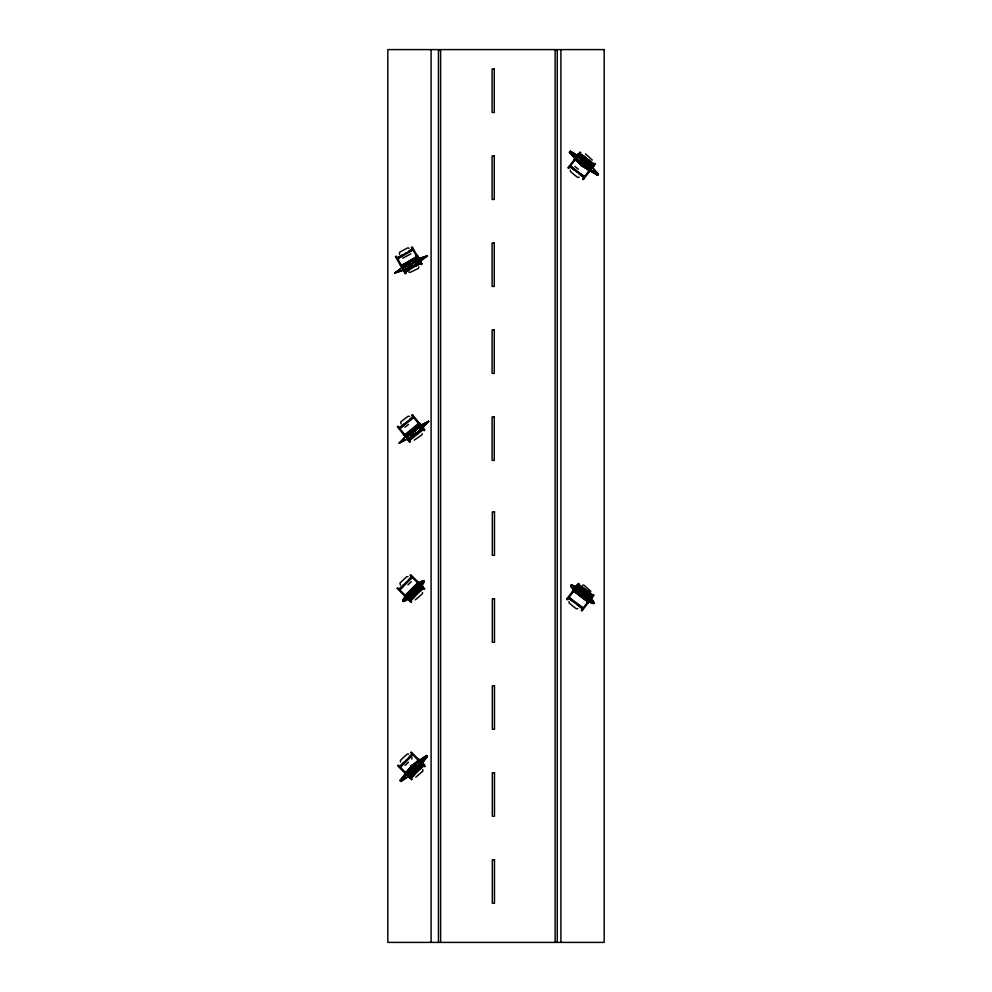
<?xml version="1.0" encoding="UTF-8"?>
<svg xmlns="http://www.w3.org/2000/svg" width="992" height="992" viewBox="0 0 992 992"><rect width="100%" height="100%" fill="white"/><g stroke="black" fill="none" stroke-linecap="round" stroke-linejoin="round"><path stroke-width="1.49" d="M591.592 594.109L591.009 594.679L591.468 593.997L580.072 585.367L577.952 587.71L589.583 596.676L591.207 594.444M579.799 156.885L582.54 159.29M580.357 157.604C579.477 155.893 582.564 154.33 582.242 155.124M586.756 593.067L588.07 592.968L589.074 594.109L586.756 593.005L588.888 594.357L587.214 592.633M588.182 162.192L590.302 163.556L588.368 161.944L590.488 163.308L589.484 162.155L588.182 162.192L590.004 163.333L588.764 161.832M407.241 436.84L410.824 434.124C411.01 440.225 413.292 431.557 414.383 434.012C416.9 433.554 413.366 428.544 418.116 428.284L407.675 436.021L418.153 428.333M411.593 266.253L412.56 265.608L411.792 263.674L416.156 261.082M583.073 589.174L581.386 586.743L583.928 588.095L582.044 589L583.209 589.595L582.019 588.826L582.961 590.029L583.47 589.533L581.114 587.115L582.775 587.797M411.444 432.475L410.824 433.256M583.544 158.484C586.272 158.683 582.713 159.824 583.631 157.641L582.242 157.889L584.982 158.931L583.271 158.311M415.908 771.156L401.128 781.398L400.049 780.58L411.754 765.551L412.684 766.345L427.378 756.4L415.809 771.367L401.338 781.088L412.325 766.766L426.969 756.784M400.892 781.473L412.474 766.506M412.126 773.487C416.218 767.151 414.048 776.649 410.725 772.16L407.538 774.888L410.626 771.974C414.656 767.448 407.452 775.905 411.953 769.99M411.816 759.054L412.077 757.739M414.47 589.98L414.557 590.637M422.555 592.509L422.294 593.861L415.264 599.85M415.908 765.849L417.855 765.849L422.666 761.744L416.28 767.907L422.927 762.03L418.116 766.122C416.231 765.229 415.09 764.324 414.086 767.796L407.799 775.161M416.181 766.122L416.454 764.795M584.003 161.535C587.19 161.932 579.688 157.071 584.511 160.258C584.933 160.964 584.065 164.027 587.264 162.762L586.619 162.142M412.399 435.649L412.945 433.839M415.09 770.288L416.02 771.181L415.474 769.172L415.561 770.065M417.086 768.217C417.954 764.634 418.14 769.408 415.71 770.114L415.301 769.78M399.206 443.25L412.139 429.834M422.257 433.628L421.836 434.942L414.21 440.138M417.719 767.771L415.45 769.842M417.942 768.192L417.347 768.49M413.267 770.635L413.763 771.85L414.458 771.292M581.721 588.529C579.477 586.607 581.3 589.583 582.18 588.492C581.101 590.079 584.474 589.893 582.093 589.05M401.314 781.014L400.508 780.096L411.395 765.998M416.156 770.908L426.92 756.946L426.176 755.941M585.962 597.147L584.772 596.167M416.863 765.08L414.086 767.796M583.507 590.29L585.292 591.108L583.668 590.141M411.333 266.414L409.733 265.918L407.985 268.212M407.538 774.888L413.726 767.448M590.19 163.085L588.454 162.056L590.054 163.147M418.091 586.322L418.686 585.764M426.907 256.184L412.176 267.195L394.642 273.036L411.792 267.381M427.428 255.8L410.564 261.404M581.039 161.398L579.402 157.629L581.027 159.179L581.275 161.101L579.923 160.853L581.076 162.217L587.19 166.544L591.319 168.243L587.797 165.85C582.788 162.44 592.1 168.491 585.652 164.808M582.912 163.37L591.319 168.243M426.126 755.916L411.544 765.737L412.176 766.915M427.354 756.574L426.411 755.569L411.854 765.464L412.424 766.68L411.444 765.836M399.627 442.816L415.524 434.682M428.383 421.402L412.474 429.573L399.342 442.928M410.378 772.694L412.213 770.263M420.013 584.598L418.029 586.012M417.682 586.892L416.776 587.81M574.306 587.413L575.199 587.797M574.48 587.549L574.728 588.814L577.356 590.463M574.876 587.537L577.518 589.794L575.794 588.516M580.568 592.224L579.551 591.17M581.399 592.608L582.068 593.328M582.924 594.096L583.817 594.481M583.085 594.233L583.333 595.498L585.726 597.159M584.412 595.2L589.186 598.908M584.697 596.167L585.218 596.862L583.78 595.448M590.017 599.292L590.91 599.875M590.463 599.949L589.26 600.098L584.97 596.824M419.963 584.66L419.083 585.516M428.829 421.253L415.859 434.409L428.718 421.253L412.04 429.92M426.92 756.946L426.014 755.978M568.974 601.474L569.172 602.975L572.669 605.951L576.34 608.803L577.902 608.518M578.237 588.07L578.646 587.363L589.942 595.944L589.347 596.527M579.204 588.07L578.708 587.574M579.874 586.074C580.779 584.92 579.154 586.272 580.556 586.446M580.097 586.16L580.469 586.384M581.163 587.71C581.3 588.529 579.861 588.715 580.89 587.5M582.378 587.884L582.8 587.413M582.416 587.165L581.845 588.033L582.688 588.702L583.37 587.847L582.688 588.702M584.313 589.546C584.114 591.021 584.982 591.418 584.896 588.826L585.528 589.384M584.896 588.826L584.04 589.905M585.454 589.273L584.995 589.856L581.659 587.289M585.193 590.215L585.218 589.397L585.33 590.414M585.243 591.74L586.768 590.24L586.954 590.984M584.908 591.753L587.239 590.612M585.664 590.972L586.384 591.691M586.235 592.484L585.478 592.038L588.963 593.662L589.831 592.571L587.921 591.306M586.421 592.249L585.826 591.815M586.942 592.1L586.334 592.708L588.02 591.195M589.099 592.522L587.673 592.013M586.384 591.257L588.578 593.179L589.26 592.323L588.864 592.807M588.963 593.662L587.611 591.852L590.451 593.96M589.831 592.571L581.597 587.698M589.099 595.597L589.533 596.378M590.748 593.563L590.984 594.518M570.338 170.066L570.524 171.566L574.008 174.567L577.654 177.456L579.229 177.171M574.008 589.409L566.544 599.23L567.25 599.763L574.318 590.438M575.335 587.661L578.559 583.408L579.254 583.941L576.03 588.182M592.224 595.498L591.616 596.304L589.322 594.555M587.847 601.772L581.287 610.415L581.982 610.948L589.434 601.127M590.066 598.846L593.29 594.592L593.997 595.126L590.773 599.366M580.109 156.488L579.638 157.158L579.712 156.5L591.058 165.329C592.112 166.024 592.212 162.08 592.832 163.184L581.473 155.05M581.87 154.901L581.287 155.198L581.684 154.578M582.341 156.649L582.602 157.802L582.341 156.649L581.808 157.306L584.71 158.72L583.482 158.125M583.544 157.406L583.879 156.314L585.392 157.257L582.602 156.228L584.139 157.864L584.821 156.996L584.139 157.864M583.767 158.373L585.392 157.257M584.524 158.336L583.321 157.195M587.041 159.216L585.764 158.708L586.26 160.121L585.131 159.204L586.644 160.022L585.255 159.625L586.309 160.605L584.945 159.452L586.793 160.89L585.553 161.646M586.47 159.092L586.346 158.001L586.942 159.365M586.929 160.853L586.21 160.952L587.723 159.848L587.152 158.869M586.483 161.163L598.362 174.071L597.692 175.237L598.362 174.071L597.37 175.113L581.833 165.9M587.723 159.848L588.678 159.799L587.81 160.878L587.214 159.489M590.004 162.378L590.662 161.498L590.004 162.378L586.904 161.212L590.389 162.862L591.257 161.783L589.36 160.493M587.326 160.493L586.21 160.952M588.206 159.427L588.678 159.799M586.904 161.212L587.599 160.704L586.309 160.716M587.81 160.878L587.425 159.861M589.384 160.84L587.76 161.882L587.19 161.076M590.389 162.862L589.161 160.754L593.638 164.25L593.018 165.056M588.008 163.506L591.344 165.156M590.476 165.379L591.034 165.118M587.425 163.172L590.748 165.726L591.232 165.18M592.807 163.891L592.918 163.258M574.852 158.336L574.232 159.129L581.424 164.672M575.075 158.534L567.932 167.809L568.627 168.342L575.248 159.737M576.798 156.29L580.06 152.061L580.754 152.607L578.311 155.769M591.455 167.586L594.716 163.358L595.411 163.891L592.15 168.119M590.438 170.339L583.284 179.626L582.589 179.093L589.012 170.748L589.707 171.281M424.638 758.161L426.473 755.544M406.621 582.093L405.319 583.321M407.142 759.45L405.84 760.666M579.427 594.282L577.009 592.46A11.681 1.872 37.9 0 0 582.044 596.601L575.658 587.834A11.681 1.872 37.9 0 0 574.529 587.351M575.372 588.851L576.898 590.414M577.356 588.752L577.58 588.467A11.681 1.872 37.9 0 1 591.12 599.701A11.681 1.872 37.9 0 1 584.437 597.878L577.58 588.467M577.716 590.674L579.216 592.708M578.733 591.455L579.588 592.633M586.123 597.308L589.248 599.776M587.152 598.498L589.236 599.714M394.692 273.085L410.155 261.789M598.474 174.294L582.8 165.242L581.932 166.098L569.445 152.222L570.375 151.255L586.222 160.344L585.888 159.489M569.544 152.384L570.45 151.292M569.606 152.458L570.536 151.342M585.218 161.411L586.086 160.431L570.797 151.627L569.954 152.656L581.709 165.924M582.143 159.625L583.036 160.766L576.34 154.938L579.167 157.926M576.439 154.864L580.928 158.856M576.488 155.769L576.34 154.938M577.208 156.476L576.736 155.471M578.014 157.12L578.906 157.703M579.923 161.002L581.275 161.101M580.146 161.324L580.159 160.555M581.982 159.724L583.47 159.638L581.709 159.65M580.556 161.746L580.394 161.026M582.205 160.803L583.507 161.981M581.076 162.217L580.791 161.448M582.403 161.535L582.44 160.506M581.659 162.676L583.147 163.072M581.101 165.391L581.783 164.374L570.226 151.218M581.287 165.565L581.783 164.374M585.677 160.158L585.106 161.212M582.13 164.573L581.386 165.652L582.254 164.709L570.623 151.602M585.007 161.138L585.764 160.208M585.02 161.51L586.371 160.58L585.379 161.522M581.597 165.838L582.8 165.242M581.932 165.974L582.738 165.069L598.04 173.91L597.196 174.865L581.721 165.825M582.143 166.234L582.998 165.366M586.136 165.267L588.541 166.011M586.458 165.986L586.855 165.317M588.442 163.432L588.901 164.709L587.276 162.49M597.122 174.815L597.965 173.798L586.532 160.94M584.511 590.277L585.218 589.397M586.768 590.24L586.061 591.12L585.64 590.426M589.645 596.341L591.083 593.861M416.355 261.194L404.215 267.332L416.008 261.367M581.411 154.454L579.526 157.046M585.478 159.08L586.346 158.001M593.117 163.544L591.021 165.9M410.155 594.196L407.352 596.948M415.288 594.22L415.908 593.638M415.809 771.578L417.173 770.412M411.122 263.364L410.378 264.046M407.538 421.55L406.1 422.629M415.499 588.492L416.479 587.599M427.341 255.886L412.858 266.786M412.362 435.6L407.613 439.568M403.372 584.883L399.292 588.963L400.049 589.719L412.3 577.48M408.481 579.787L411.544 576.724M399.441 589.124L411.692 576.873M399.888 589.57L402.95 586.508M409.076 580.382L412.139 577.319M404.6 595.944L418.512 582.031L419.232 582.75M404.711 596.056L418.624 582.143M405.207 596.564L419.132 582.639M408.543 599.887L422.456 585.974L423.175 586.694M408.654 599.999L422.567 586.074M409.262 600.606L423.063 586.582M416.355 593.786L410.229 599.9L410.948 600.619L414.011 597.556M419.418 590.724L422.48 587.661M410.837 600.52L423.088 588.268M420.137 591.43L423.187 588.38M403.893 762.24L399.813 766.32L400.57 767.076L412.821 754.825M409.002 757.132L412.052 754.069M399.962 766.481L412.213 754.23M400.408 766.915L403.471 763.852M409.597 757.739L412.66 754.676M404.996 773.177L405.616 772.557L398.164 765.105L397.544 765.725L405.84 774.02M405.12 773.301L419.033 759.388L419.752 760.108M406.298 772.334L411.655 766.99M413.788 764.844L419.145 759.488M416.442 763.208L419.653 759.996M409.064 777.244L415.487 770.821M417.632 768.676L422.976 763.332L423.696 764.038L409.783 777.964M409.175 777.344L411.308 775.211M409.671 777.852L423.584 763.939M423.001 765.006L410.75 777.257L411.469 777.976L414.532 774.913M410.849 777.368L413.912 774.306M420.038 768.18L423.1 765.117M411.358 777.864L423.609 765.626M420.645 768.788L423.708 765.725M406.658 436.703L407.018 436.393M408.258 595.547L409.473 594.444M416.045 587.921L419.938 584.189L421.228 584.114M412.3 429.821L412.808 429.462M411.382 593.08L411.804 592.236M407.972 597.147L412.3 592.918M414.482 590.86L415.276 590.29M415.921 589.657L416.466 588.913M420.087 585.28L418.562 586.793M406.72 598.672L417.223 588.504M419.083 586.57L421.191 584.499M409.423 594.394L410.614 593.253M407.948 584.834L411.296 581.709M405.071 765.365L408.468 762.191M414.842 434.546L415.524 434.037M395.262 272.664L409.845 261.95M416.615 767.362L415.276 768.502L416.355 767.076M411.482 432.524L412.622 431.644M415.809 771.255L414.929 770.424M397.854 427.416L398.536 426.87M412.263 415.822L412.957 415.276M404.004 423.981L399.503 427.589L400.173 428.432L413.676 417.57M409.634 419.455L413.007 416.739M399.64 427.763L413.143 416.913M400.036 428.259L404.538 424.638M410.155 420.112L413.54 417.396M403.384 434.298L404.066 433.74M417.793 422.704L418.475 422.146M403.918 434.967L404.6 434.422M418.339 423.373L419.021 422.828M404.116 435.215L419.368 422.778L420 423.572L404.674 435.897L419.914 423.448M405.282 436.654L407.638 434.756M414.718 429.065L420.62 424.328L421.253 425.109M405.368 436.778L407.737 434.88M414.817 429.189L420.707 424.44M420.596 429.127L422.952 427.23M408.059 440.126L415.14 434.434M417.508 432.537L423.398 427.788M408.158 440.237L423.497 427.912L422.865 427.118M409.287 439.766L412.672 437.05M419.418 431.632L422.79 428.916M409.733 440.324L423.336 429.586M409.225 441.564L409.907 441.018M423.646 429.97L424.328 429.424M415.784 777.207L422.803 771.206L422.852 769.581M414.197 771.007L414.024 771.888M406.298 253.01L404.724 253.853M404.835 427.205L408.555 424.427M419.467 428.395L418.996 427.626L422.989 424.65L423.46 425.419L419.467 428.395L423.46 425.419M419.033 427.676L423.026 424.7M413.676 770.486L415.735 769.445M404.091 267.344C400.793 270.246 410.291 263.14 407.737 268.286M409.684 262.062L410.614 261.479M411.953 765.402L412.87 766.208M408.493 264.393L408.059 265.149M408.196 264.678L408.878 264.157M412.387 266.972L411.519 267.406M411.531 266.96L412.821 266.302M401.4 781.051L400.545 780.059M412.585 431.594L413.8 431.024L411.37 433.107M415.053 434.992L399.144 443.176M407.216 436.926L406.571 436.864M410.353 263.996L408.32 265.013M416.02 767.634L417.57 766.742M416.28 767.907L417.83 767.014M395.833 257.325L396.589 256.878M411.854 248.074L412.61 247.628M402.442 254.857L397.432 257.746L397.966 258.676L412.97 250.009M408.692 251.249L412.436 249.091M397.544 257.945L412.548 249.277M397.854 258.478L402.864 255.601M410.366 251.261L412.858 249.823M400.235 264.963L401.004 264.529M416.268 255.713L417.024 255.279M400.669 265.707L401.425 265.273M416.69 256.457L417.458 256.023M400.768 265.868L417.806 256.023L418.314 256.903L401.252 266.724M400.83 265.992L417.88 256.159M401.76 267.592L408.307 263.81M412.25 261.528L418.798 257.746L419.306 258.627M401.834 267.716L408.382 263.934M412.325 261.665L418.872 257.883M415.301 260.772L419.232 258.49M403.546 270.692L407.476 268.423M415.35 263.884L420.596 260.846L421.104 261.727L404.054 271.572M403.62 270.828L406.249 269.303M414.11 264.765L418.041 262.496M403.98 271.436L421.017 261.603M420.174 262.483L405.17 271.151L405.678 272.019L409.423 269.861M405.244 271.275L409.002 269.105M415.251 265.496L420.248 262.62M405.604 271.895L420.608 263.227M415.685 266.253L420.682 263.364M404.91 273.048L405.666 272.614M420.93 263.798L421.687 263.364M426.337 755.606L427.304 756.648M408.915 264.207L410.552 263.426M411.494 590.637L421.042 585.503A11.681 1.872 -44.3 0 0 420.273 583.408A11.681 1.872 -44.3 0 0 411.494 590.637L411.234 590.376A11.681 1.872 -44.3 0 1 416.07 585.95M419.901 587.066A11.681 1.872 -44.3 0 1 406.931 598.957A11.681 1.872 -44.3 0 1 409.646 592.584L419.641 586.805M402.764 258.18L410.924 253.84M416.69 260.76C430.33 253.295 407.365 266.191 421.439 259.272L421.092 258.441M569.445 152.222L573.562 154.479M427.316 255.812L409.82 261.752M585.478 592.038L587.202 592.298M583.42 157.48L582.614 156.86M407.997 576.588L406.67 576.761L399.912 583.073L400.421 585.131M582.614 585.094L583.99 585.181L590.885 591.331M408.741 272.081L410.043 272.403L418.388 268.423L418.86 266.873M582.639 161.237L583.755 161.684M580.494 585.801L578.51 588.107M410.056 265.819L411.234 266.426M570.797 151.627L570.04 152.57M574.455 602.293L575.844 603.421M575.819 170.922L577.208 172.062M583.928 156.166L582.85 155.88L583.978 156.934M584.238 156.55L583.321 156.252L584.424 157.492M578.038 584.09L578.733 584.623M592.77 595.274L593.476 595.808M578.435 585.02L580.729 586.768M578.336 585.144L580.642 586.892M589.409 594.444L591.703 596.18M582.8 589.843L576.761 585.268L576.154 586.074L578.559 587.909M584.958 591.53L587.611 593.514M590.029 595.336L592.435 597.172L576.674 585.392M576.24 585.962L591.914 597.854M589.422 596.142L591.827 597.978M588.975 601.722L573.302 589.831L572.781 590.513L588.454 602.417M572.88 590.401L588.541 602.305M572.917 590.848L573.612 591.368M587.648 602.032L588.355 602.553M572.396 591.53L573.091 592.063M587.128 602.714L587.822 603.248M569.11 597.296L582.912 607.774L582.267 608.629L576.513 604.264M568.974 597.482L572.434 600.098M578.175 604.463L582.775 607.947M568.602 597.978L582.403 608.443M568.466 598.151L573.066 601.648M567.064 598.56L567.759 599.094M581.796 609.745L582.49 610.278M578.956 592.162L576.352 590.141M579.526 152.756L580.221 153.289M594.183 164.04L594.878 164.573M579.911 153.686L583.346 156.327M579.824 153.797L593.551 164.374M585.305 158.112L591.951 163.246M586.644 160.382L578.249 153.921L577.629 154.715L581.225 157.492M591.443 164.077L593.836 165.924M578.162 154.033L580.556 155.88M582.949 157.728L593.749 166.048M577.716 154.603L580.122 156.451M590.91 164.759L593.315 166.606M590.823 164.883L593.216 166.73M574.752 158.447L578.361 161.225M575.521 159.935L580.32 163.63M585.119 167.326L589.918 171.021M585.02 167.45L589.818 171.145M574.356 159.464L575.05 159.997M573.835 160.146L574.529 160.679M588.492 171.43L589.186 171.976M570.512 165.9L584.238 176.464L583.581 177.308L579.006 173.786M570.375 166.073L573.81 168.714M580.667 173.997L584.102 176.638M569.991 166.569L583.718 177.134M569.854 166.743L574.43 170.264M568.453 167.14L569.148 167.673M583.11 178.424L583.804 178.957M579.378 590.922L590.872 599.949M577.443 156.178L578.262 156.823M574.839 166.334L578.373 169.26M585.466 153.872L592.323 160.072M421.389 583.966L420.881 584.796M413.59 591.592L413.094 592.422M413.441 591.74L412.139 591.815L410.452 593.873M407.489 597.916L406.782 598.722M406.77 598.275L406.794 597.048L408.692 595.225M591.083 168.541L587.971 165.738L589.112 164.164M408.704 754.118L407.191 754.118L403.756 757.181L400.433 760.43L400.508 762.017M419.008 582.949L410.725 574.666L410.105 575.286L418.388 583.569M421.005 584.945L424.774 588.715M420.385 585.565L424.154 589.335M405.926 596.031L397.643 587.748L397.023 588.368L405.319 596.663M407.923 598.027L411.692 601.797M407.303 598.647L411.072 602.417M419.976 760.752L411.246 752.023L410.626 752.643L418.302 760.318M421.86 762.637L425.295 766.072L424.675 766.692L420.906 762.922M408.444 775.384L412.213 779.154L411.593 779.774L407.824 776.004M409.646 592.584L409.386 592.311A11.681 1.872 -44.3 0 0 405.926 596.564M584.238 161.237L585.925 163.01M426.262 755.668L427.242 756.722M415.586 769.904L416.404 770.784M415.375 769.99L416.119 771.082M411.234 766.035L412.052 767.052M411.06 766.233L411.878 767.101M410.973 766.32L411.73 767.275M414.842 770.486L415.809 771.367M414.78 770.66L415.611 771.54M400.222 780.282L401.202 781.349M400.111 780.431L401.053 781.436M409.659 416.429L408.158 416.256L400.756 421.798L401.041 423.894M420.992 425.27L412.424 414.619L411.742 415.164L420.298 425.816M423.2 428.023L424.874 430.094L424.192 430.652L421.674 427.527M409.2 439.654L409.832 440.436M405.592 437.038L397.321 426.758L398.003 426.213L410.452 441.688L409.77 442.246L406.72 438.452M586.272 590.637L585.813 589.88M587.388 160.121L587.078 159.6M580.258 594.146L582.044 596.601M409.188 248.26L407.724 247.864L399.565 252.216L399.528 254.336M419.021 258.738L412.188 246.896L411.432 247.343L418.264 259.172M420.124 260.636L422.121 264.108L421.364 264.542L419.356 261.082M402.764 267.58L396.168 256.147L395.411 256.593L405.344 273.792L406.1 273.358L403.67 269.142M560.902 49.6L560.902 942.4M557.268 942.4L557.268 50.505L555.111 50.505L555.111 942.4M440.609 942.4L440.609 50.505L438.452 50.505L438.452 942.4M431.098 49.6L431.098 942.4M592.931 601.214A14.607 2.331 37.9 0 1 580.977 596.366A14.607 2.331 37.9 0 1 572.954 585.714M575.062 586.731A14.607 2.331 37.9 0 1 588.355 596.465M588.888 601.016A11.681 1.872 37.9 0 1 586.743 599.825M575.62 591.096A11.681 1.872 37.9 0 1 573.674 588.876M582.502 592.236A11.681 1.872 37.9 0 1 584.288 593.638M582.267 596.304A11.681 1.872 37.9 0 1 573.909 588.591A11.681 1.872 37.9 0 1 575.881 587.549M405.182 600.544A14.607 2.331 -44.3 0 1 406.621 594.667A14.607 2.331 -44.3 0 1 421.513 581.287A14.607 2.331 -44.3 0 1 420.075 587.165M417.731 589.781A14.607 2.331 -44.3 0 1 413.242 594.233M412.325 595.076A14.607 2.331 -44.3 0 1 407.204 599.242M404.91 598.957A11.681 1.872 -44.3 0 1 405.071 598.064M418.897 583.817A11.681 1.872 -44.3 0 1 420.025 583.135M583.767 590.488L584.821 591.158L583.767 590.488M604.178 49.6L387.822 49.6L387.822 942.4L604.178 942.4L604.178 49.6M494.264 68.994L492.106 68.994L492.106 112.48L494.264 112.48L494.264 68.994M494.264 155.967L492.106 155.967L492.106 199.454L494.264 199.454L494.264 155.967M494.264 242.941L492.106 242.941L492.106 286.428L494.264 286.428L494.264 242.941M494.264 329.914L492.106 329.914L492.106 373.401L494.264 373.401L494.264 329.914M494.264 416.888L492.106 416.888L492.106 460.375L494.264 460.375L494.264 416.888M494.487 511.847L492.33 511.847L492.33 555.334L494.487 555.334L494.487 511.847M494.487 598.821L492.33 598.821L492.33 642.308L494.487 642.308L494.487 598.821M494.487 685.794L492.33 685.794L492.33 729.281L494.487 729.281L494.487 685.794M494.487 772.768L492.33 772.768L492.33 816.255L494.487 816.255L494.487 772.768M494.487 859.742L492.33 859.742L492.33 903.228L494.487 903.228L494.487 859.742M573.426 589.186A14.607 2.331 37.9 0 0 593.315 603.285A14.607 2.331 37.9 0 0 580.791 589.955A14.607 2.331 37.9 0 0 573.426 589.186M407.464 599.503A14.607 2.331 -44.3 0 0 424.13 581.721A14.607 2.331 -44.3 0 0 409.225 592.311A14.607 2.331 -44.3 0 0 407.464 599.503"/></g></svg>
